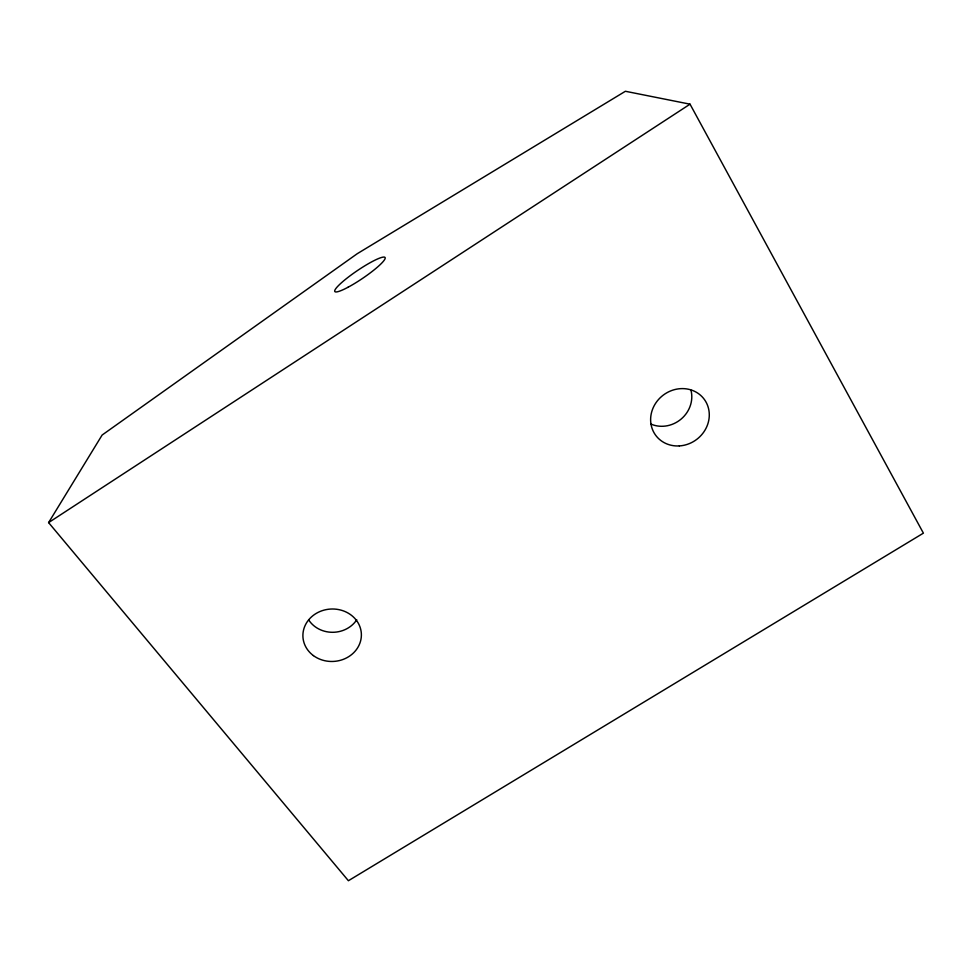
<?xml version="1.0" encoding="UTF-8"?>
<svg xmlns="http://www.w3.org/2000/svg" width="972" height="972" viewBox="0 0 972 972"><rect width="100%" height="100%" fill="white"/><g stroke="black" fill="none" stroke-linecap="round" stroke-linejoin="round"><path stroke-width="1.46" d="M48.6 522.608L102.121 435.043L357.198 253.741L625.397 91.271L690.035 104.174L923.4 533.154L348.401 880.729L48.6 522.608L690.035 104.174M690.958 390.173A28.759 26.584 -38.2 0 1 681.226 418.993A28.759 26.584 -38.2 0 1 651.07 424.144M356.773 619.747A27.872 25.199 -2.8 0 1 308.671 619.893M348.085 287.226A30.339 4.678 -34.1 0 0 385.191 257.823A30.339 4.678 -34.1 0 0 346.554 278.502A30.339 4.678 -34.1 0 0 348.085 287.226M313.409 655.602A29.257 26.232 -3.3 0 0 360.952 639.406A29.257 26.232 -3.3 0 0 322.06 610.72A29.257 26.232 -3.3 0 0 313.409 655.602M679.355 445.917A30.229 27.751 -37.4 0 0 705.66 401.436A30.229 27.751 -37.4 0 0 654.861 404.498A30.229 27.751 -37.4 0 0 679.355 445.917"/></g></svg>
